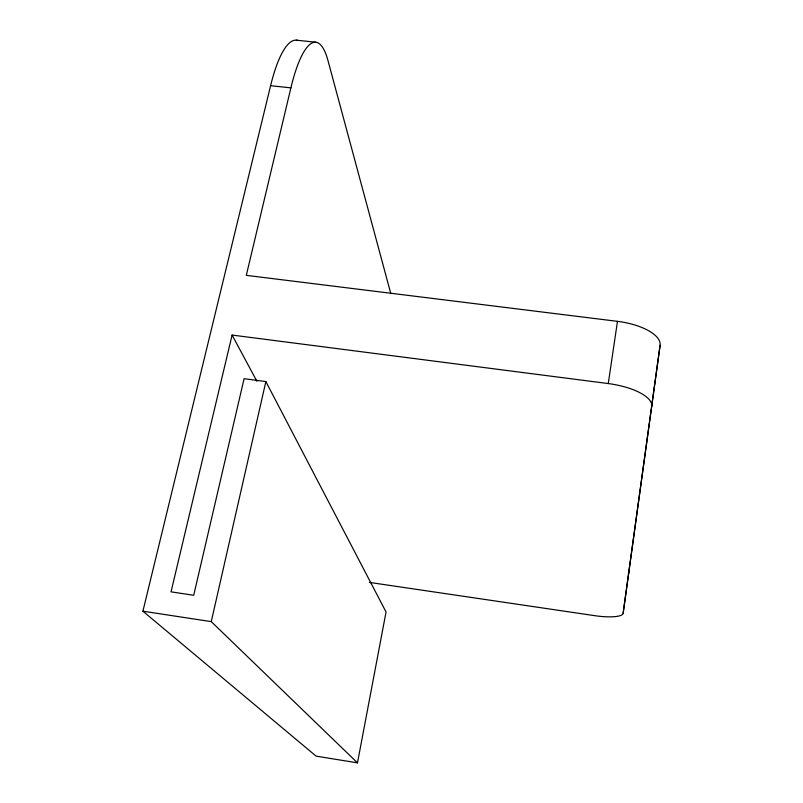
<?xml version="1.0" encoding="UTF-8"?>
<svg xmlns="http://www.w3.org/2000/svg" width="803" height="803" viewBox="0 0 803 803"><rect width="100%" height="100%" fill="white"/><g stroke="black" fill="none" stroke-linecap="round" stroke-linejoin="round"><path stroke-width="1.2" d="M369.36 582.396L594.591 615.65A28.406 6.605 8.7 0 0 623.138 613.281L660.096 345.29A44.095 17.947 7.8 0 0 617.477 321.341L246.3 275.349L290.887 87.868A100.505 24.592 -85.2 0 1 327.985 60.596L390.83 293.677M623.138 613.281L660.096 345.29M651.735 406.278A44.717 16.431 8.1 0 0 608.272 383.563L617.477 321.341M297.923 40.521A100.355 25.806 -85.4 0 0 270.601 85.68L142.904 611.193L316.101 756.135L357.476 762.85L386.052 611.996L265.863 381.566L244.102 378.685L193.714 595.274L171.029 591.851L232.097 335.062L608.272 383.563M357.476 762.85L211.269 621.632L265.863 381.566M296.297 40.17L315.689 42.198M270.601 85.68L290.887 87.868M142.904 611.193L211.269 621.632M232.097 335.062L256.91 381.295M628.719 572.569A28.155 7.297 8.5 0 1 628.347 573.483"/></g></svg>
